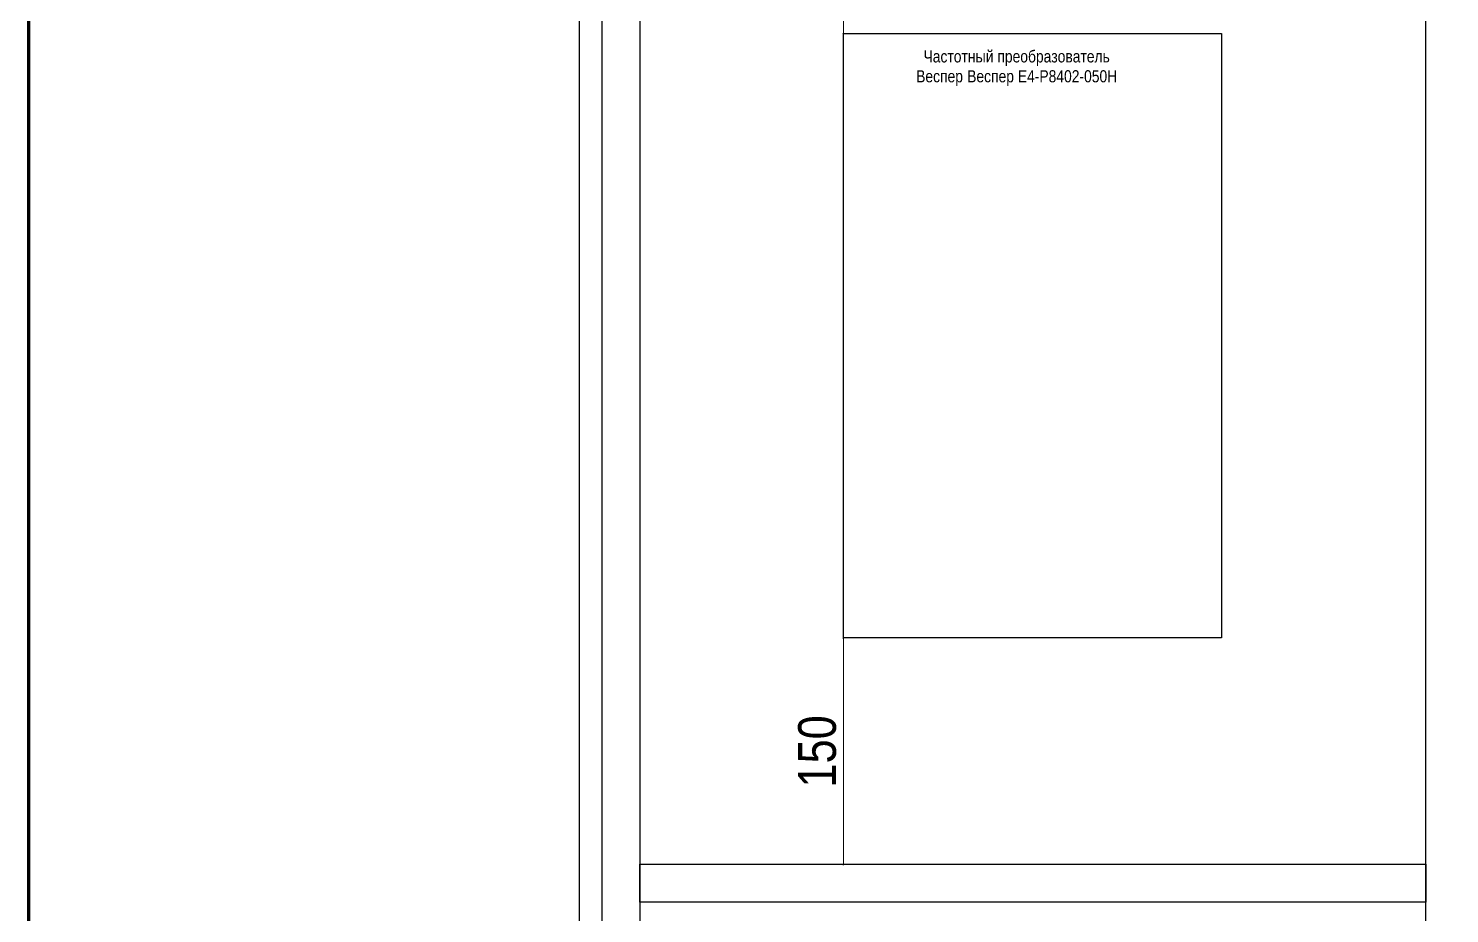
# Model space of a CAD drawing. Header units: millimetres. Extents: x -6000 to 26000, y -6000 to 26000.
# Drawn here: x 20 to 150.7, y -3827.6 to -3746.1 of the extents above; entities that cross this region are included whole.
import ezdxf

# ---------------------------------------------------------------- set-up
doc = ezdxf.new("R2010")
doc.units = ezdxf.units.MM
doc.header["$MEASUREMENT"] = 0
for name, color, linetype, lineweight in [('0_Ном._пера__246', 7, 'Continuous', 100), ('Чертеж и Рисунок_Ном._пера__1', 7, 'Continuous', 15), ('Чертеж и Рисунок_Ном._пера__21', 7, 'Continuous', 30)]:
    doc.layers.add(name, color=color, linetype=linetype, lineweight=lineweight)
for name, color, linetype, lineweight, true_color in [('Чертеж и Рисунок_Ном._пера__25', 7, 'Continuous', 0, 0x5555ff), ('Чертеж и Рисунок_Ном._пера__65', 7, 'Continuous', 40, 0x83aefe), ('Чертеж и Рисунок_Ном._пера__85', 7, 'Continuous', 5, 0x66b7ff)]:
    doc.layers.add(name, color=color, linetype=linetype, lineweight=lineweight, true_color=true_color)
doc.styles.add('СГЕНЕРИР_СТИЛЬ_1', font='ARIALN.TTF')

msp = doc.modelspace()

# ---------------------------------------------------------------- linework, layer by layer
at = {"layer": '0_Ном._пера__246', "color": 7, "linetype": 'Continuous', "lineweight": 100, "flags": 128}
msp.add_lwpolyline([(415, -3897.21), (415, -3610.21), (20, -3610.21), (20, -3897.21)], close=True, dxfattribs=at)
at = {"layer": 'Чертеж и Рисунок_Ном._пера__21', "color": 7, "linetype": 'Continuous', "lineweight": 30}
for p, q in [((70.7, -3890.39), (70.7, -3639.99)), ((72.77, -3887.96), (72.77, -3645.75)), ((76.24, -3645.75), (76.24, -3887.96)), ((148.57, -3887.96), (148.57, -3645.75)), ((94.98, -3746.6), (129.75, -3746.6)), ((94.98, -3802.24), (94.98, -3746.6)), ((129.75, -3746.6), (129.75, -3802.24)), ((129.75, -3802.24), (94.98, -3802.24)), ((76.24, -3823.07), (148.57, -3823.07)), ((76.24, -3826.55), (76.24, -3823.07)), ((148.57, -3823.07), (148.57, -3826.55)), ((148.57, -3826.55), (76.24, -3826.55))]:
    msp.add_line(p, q, dxfattribs=at)
at = {"layer": 'Чертеж и Рисунок_Ном._пера__65', "color": 161, "linetype": 'Continuous', "lineweight": 40, "true_color": 0x83aefe}
for p, q in [((94.94, -3746.57), (95.01, -3746.64)), ((95.01, -3802.28), (94.94, -3802.21)), ((94.94, -3823.04), (95.01, -3823.11))]:
    msp.add_line(p, q, dxfattribs=at)
at = {"layer": 'Чертеж и Рисунок_Ном._пера__85', "color": 151, "linetype": 'Continuous', "lineweight": 5, "true_color": 0x66b7ff}
for p, q in [((94.98, -3746.6), (94.98, -3725.74)), ((95.04, -3746.6), (94.91, -3746.6)), ((94.98, -3746.65), (94.98, -3746.6)), ((95.04, -3802.24), (94.91, -3802.24)), ((94.98, -3802.24), (94.98, -3802.19)), ((94.98, -3823.07), (94.98, -3802.24)), ((95.04, -3823.07), (94.91, -3823.07)), ((94.98, -3823.13), (94.98, -3823.07))]:
    msp.add_line(p, q, dxfattribs=at)

# ---------------------------------------------------------------- texts
at = {"layer": 'Чертеж и Рисунок_Ном._пера__1', "color": 7, "linetype": 'Continuous', "lineweight": 15, "char_height": 1.1128, "attachment_point": 7, "style": 'СГЕНЕРИР_СТИЛЬ_1'}
for s, insert in [('\\A1;{\\pql;\\fArial Narrow|b0|i0|c204|p34;Частотный преобразователь}', (102.35, -3749.59)), ('\\A1;{\\pql;\\fArial Narrow|b0|i0|c204|p34;Веспер}', (101.67, -3751.42)), ('\\A1;{\\pql;\\fArial Narrow|b0|i0|c204|p34; Веспер Е4-P8402-050H}', (106.01, -3751.42))]:
    msp.add_mtext(s, dxfattribs=dict(at, insert=insert))
at = {"layer": 'Чертеж и Рисунок_Ном._пера__25', "color": 173, "linetype": 'Continuous', "lineweight": 0, "true_color": 0x5555ff, "insert": (94.34, -3816), "char_height": 3.4775, "attachment_point": 7, "rotation": 90, "style": 'СГЕНЕРИР_СТИЛЬ_1'}
msp.add_mtext('\\A1;{\\pql;\\fArial Narrow|b0|i0|c204|p34;150}', dxfattribs=at)

doc.saveas('drawing.dxf')
